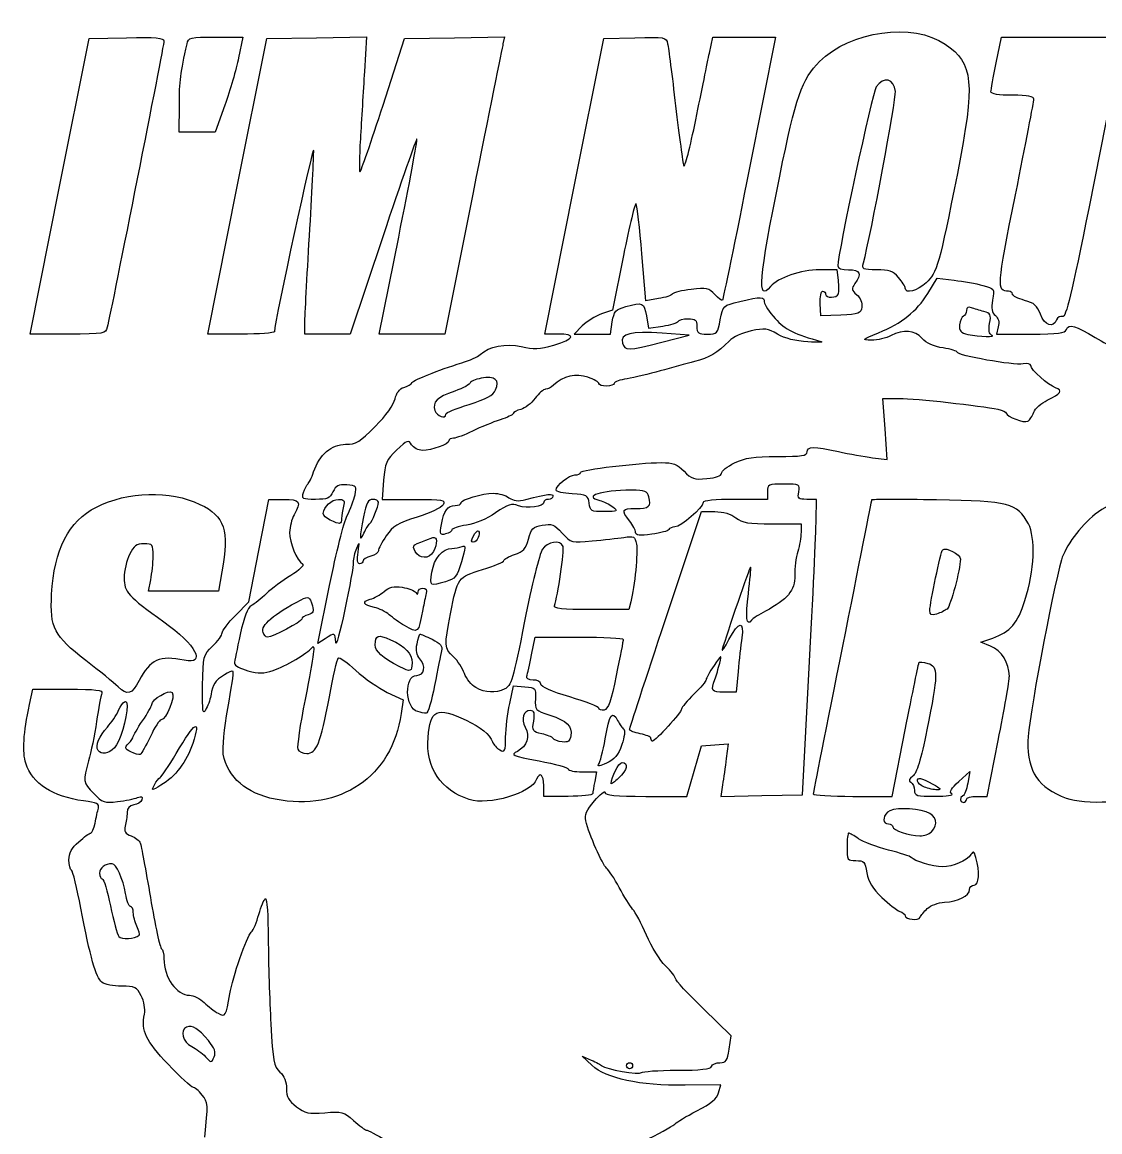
# Model space of a CAD drawing. Extents: x 32 to 761, y 0 to 780.
# Drawn here: x 45.7 to 397.5, y 417.4 to 779.9 of the extents above; entities that cross this region are included whole.
import ezdxf

# ---------------------------------------------------------------- set-up
doc = ezdxf.new("R2010")
doc.units = 0
doc.layers.add('Image', color=7, linetype='CONTINUOUS')

msp = doc.modelspace()

# ---------------------------------------------------------------- linework, layer by layer
at = {"layer": 'Image', "color": 7}
for points in [[(57.945906, 726.25), (67.593389, 774.5), (79.796695, 774.780779)], [(108.89694, 775), (117.75578, 775), (116.37424, 768.25)], [(115.94645, 726.25), (125.59448, 774.5), (141.85254, 774.775036), (158.11061, 775.050073), (157.43536, 763.775036)], [(163.53051, 752.761905), (170.56103, 774.5), (186.89528, 774.775321), (203.22953, 775.050643), (202.68723, 772.775321)], [(220.64921, 678), (216.29842, 678), (225.94545, 726.25), (235.59248, 774.5), (245.76849, 774.784677)], [(270.06515, 769.75), (271.1418, 775), (281.42168, 775), (291.70156, 775), (283.19211, 732.25)], [(363.72531, 766.61821), (365.45061, 775), (392.72531, 775)], [(418.16471, 765), (416.42089, 756.5), (408.84648, 756.210385), (401.27208, 755.920769), (394.00816, 719.540843)], [(111.87372, 752.75), (108.75475, 744), (102.87737, 744), (97, 744), (97.02445, 752.75), (97.024446, 752.75)], [(60.63016, 678), (48.298424, 678), (57.945906, 726.25)], [(117.14919, 678), (106.2984, 678), (115.94643, 726.25), (115.94645, 726.25)], [(192.92454, 724.25), (183.70415, 678), (172.99587, 678), (162.2876, 678), (168.63625, 709.674212)], [(163.52085, 710.062561), (152.83349, 678), (145.41675, 678), (138, 678), (138.016, 681.75)], [(242.02999, 703.650881), (238.48304, 685.80822), (234.85183, 684.55987)], [(253.43763, 689.56627), (249.37525, 688.8876), (248.06723, 704.193802)], [(312.177, 695.60931), (311.78119, 699), (306.01771, 699)], [(341.35777, 691.26862), (344.43812, 696.22387), (349.96906, 695.57836)], [(312.96412, 684.20919), (306.42824, 683.91838), (306.2671, 687.95919)], [(228.56485, 680.65576), (225.90909, 678), (231.82674, 678), (237.74438, 678), (238.37669, 681.95424)], [(249.50792, 683.9531), (250.19164, 679.90619), (254.84582, 680.59012)], [(254.5, 675.34842), (263.5, 677.64751), (254.69692, 678.27882)], [(364.38193, 680.38558), (363.78318, 678), (374.92298, 678)], [(323.32956, 637.61252), (328.15912, 637.01645), (327.45074, 647.00823), (326.74236, 657), (332.12118, 656.992)], [(163.69955, 630.25), (163.18966, 624), (173.63001, 624)], [(115.36493, 586.0988), (119.72986, 590.5), (123.00123, 607.25), (126.27259, 624), (131.1363, 624)], [(289, 626.5), (289, 624), (278.5, 624)], [(304.92295, 617.25), (305, 624), (301.88342, 624)], [(255.73944, 584.73459), (267.47889, 620), (271.83171, 620)], [(290.63486, 616), (300, 616), (300, 613.2434)], [(110.89735, 600.33191), (109.79469, 594), (98.352032, 594), (86.909374, 594), (87.681252, 597.75)], [(144.59928, 578.47309), (142.26892, 576.94619), (146.08554, 595.91703)], [(244.42739, 590.56672), (243.78318, 588), (231.42298, 588)], [(212.01184, 573.25), (213.1418, 579), (227.5709, 579)], [(361.89645, 576.04289), (358.69858, 577.36749), (362.55489, 578.70258)], [(274.38032, 530.72033), (273.81418, 526.94066), (287.15709, 527.22033), (300.5, 527.5), (302.67295, 569)], [(279.42515, 567.75), (278.76701, 561), (274.8835, 561)], [(48.089392, 556.98122), (49.165728, 562), (60.689853, 562)], [(204.8872, 557.30548), (206.16482, 563.11093), (209.83241, 562.80548)], [(164.91824, 560.96848), (170.04671, 558.50002), (169.43048, 554.03932)], [(316.86042, 527.00004), (329.72083, 527.00004), (334.0135, 548.75004)], [(249.33256, 527), (262.66512, 527), (265.09746, 535.25), (267.52979, 543.5), (271.88797, 543.81351), (276.24614, 544.12702), (275.5963, 539.31351)], [(357.35547, 527), (360.71094, 527), (364.35609, 545.25)], [(228.625, 535.00003), (233.25, 535.00003), (232.625, 531.87503)], [(351.54029, 531.90028), (355.12025, 535.15797), (354.41678, 531.32901)], [(224, 527.00003), (216, 527.00003), (216, 530.50003)], [(276.53535, 444.38717), (277.19325, 448.77434), (268.09662, 457.62521)], [(231.73286, 439.13762), (228.5, 442.1312), (231.5, 440.83595)], [(273.0665, 430.15626), (273.75407, 432.7272), (262.12704, 432.6136)]]:
    msp.add_lwpolyline(points, dxfattribs=at)
for points in [[(378.14462, 684.47661)], [(254.5, 675.34842)], [(362.22207, 677.67159)], [(184, 651.82394)], [(146.25, 617.22049)], [(159.15977, 616.02035)], [(182.60121, 615.83599)], [(193.0458, 612.08565)], [(173.99494, 607.00946)], [(179.48999, 600.25)], [(342.03942, 587.68261)], [(124.34014, 580.55598)], [(170.54248, 582.77661)], [(148.10072, 577.25)], [(169, 569.31817)], [(77, 562.79667)], [(193.85606, 562.5164)], [(174.89465, 554.66147)], [(234, 555.761)], [(251, 545.88871)], [(70.494469, 542.00895)], [(81.192373, 541.53209)], [(233.84959, 537.35651)], [(88.892847, 530.79978)], [(238, 531.17646)], [(340.25, 530.03116)], [(128.34375, 526.04144)], [(191.64846, 525.97092)], [(354, 526)], [(342.57143, 515.42857)], [(341.20056, 490.34809)], [(83.912441, 481.63645)], [(106.5065, 447.20033)], [(243, 439)]]:
    msp.add_lwpolyline(points, close=True, dxfattribs=at)
for points in [[(306.0349, 767.034897), (316.04548, 777.045477), (336.5515, 779.870576), (347.09637, 772.691907)], [(92, 773.749283), (92, 772.580057), (74.835961, 685.83113), (73.500342, 680.25)], [(79.796695, 774.780779), (89.344176, 775.000451), (92, 774.775965), (92, 773.749283)], [(97.024446, 752.75), (97.046066, 760.487485), (97.418756, 763.465815), (99.527142, 772.75)], [(99.527142, 772.75), (100.00984, 774.875559), (100.52806, 775), (108.89694, 775)], [(202.68723, 772.775321), (202.38897, 771.523895), (197.99576, 749.6875), (192.92454, 724.25)], [(245.76849, 774.784677), (255.66051, 775.061409), (255.9584, 775.005596), (256.44301, 772.784677)], [(256.44301, 772.784677), (256.7172, 771.528105), (257.88984, 762.4), (259.04889, 752.5)], [(347.09637, 772.691907), (356.30631, 766.42203), (356.8833, 760.215359), (351.01865, 730.5)], [(392.72531, 775), (407.72639, 775), (419.97942, 774.6625), (419.95426, 774.25)], [(265.6312, 748), (267.47772, 757.075), (269.473, 766.8625), (270.06515, 769.75)], [(116.37424, 768.25), (115.61439, 764.5375), (113.58916, 757.5625), (111.87372, 752.75)], [(293.03186, 729.558165), (298.32082, 755.607873), (300.29353, 761.293529), (306.0349, 767.034897)], [(362, 757.11821), (362, 757.733226), (362.77639, 762.008226), (363.72531, 766.61821)], [(157.43536, 763.775036), (157.06397, 757.573766), (156.4703, 747.6625), (156.11609, 741.75)], [(330.81131, 757.277529), (330.40715, 761.461135), (326.8832, 762.277568), (324.55654, 758.726641)], [(324.55654, 758.726641), (323.24855, 756.730395), (312, 704.391268), (312, 700.301481)], [(320.36656, 701.25), (322.7943, 710.356704), (331.06049, 754.698067), (330.81131, 757.277529)], [(369, 756), (364.50667, 756), (362, 756.400426), (362, 757.11821)], [(376, 754.702796), (376, 755.642192), (374.06919, 756), (369, 756)], [(370.00211, 723.51051), (373.30095, 739.952805), (376, 753.989333), (376, 754.702796)], [(155.98603, 731.011905), (156.26871, 731.018405), (159.66373, 740.805952), (163.53051, 752.761905)], [(259.04889, 752.5), (260.20793, 742.6), (261.40771, 733.825), (261.71507, 733)], [(261.71507, 733), (262.02242, 732.175), (263.78468, 738.925), (265.6312, 748)], [(140.8846, 738), (140.8225, 740.607696), (128.31424, 682.87156), (128.04836, 678.75)], [(156.11609, 741.75), (155.76187, 735.8375), (155.70335, 731.005357), (155.98603, 731.011905)], [(174.59656, 741.736773), (174.38297, 741.950364), (169.3989, 727.696969), (163.52085, 710.062561)], [(168.63625, 709.674212), (172.12801, 727.095029), (174.81015, 741.523181), (174.59656, 741.736773)], [(139.49998, 710), (140.30736, 723.475), (140.93044, 736.075), (140.8846, 738)], [(283.19211, 732.25), (278.5119, 708.7375), (274.5243, 689.30775), (274.33076, 689.07277)], [(290.00966, 693.51164), (285.55866, 688.14851), (286.21588, 695.98742), (293.03186, 729.558165)], [(351.01865, 730.5), (345.1405, 700.716224), (344.36281, 697.9795), (340.85962, 694.75)], [(367.75, 692.01531), (363.82938, 692.06331), (363.90501, 693.12095), (370.00211, 723.51051)], [(246.16807, 720.496769), (245.84295, 721.044991), (243.98082, 713.464342), (242.02999, 703.650881)], [(248.06723, 704.193802), (247.34781, 712.612211), (246.49319, 719.948546), (246.16807, 720.496769)], [(394.00816, 719.540843), (388.3561, 691.23364), (386.44163, 683.27704), (385.38055, 683.68421)], [(138.016, 681.75), (138.025, 683.8125), (138.6926, 696.525), (139.49998, 710)], [(312, 700.301481), (312, 699.48074), (313.29283, 699), (315.5, 699)], [(324.70303, 699), (320.07285, 699), (319.80393, 699.13953), (320.36656, 701.25)], [(306.01771, 699), (300.06031, 699), (292.37894, 696.36644), (290.00966, 693.51164)], [(315.5, 699), (319.31265, 699), (319.93436, 697.66007), (317.60181, 694.47012)], [(331.81966, 696.49239), (330.04271, 698.53608), (328.72608, 699), (324.70303, 699)], [(334, 692.99239), (334, 693.53821), (333.01885, 695.11321), (331.81966, 696.49239)], [(264.13751, 692.58634), (261.07894, 692.22687), (258.33427, 691.55299), (258.03824, 691.08884)], [(271.83872, 690.94274), (269.92586, 692.99595), (269.10793, 693.17052), (264.13751, 692.58634)], [(312.2031, 691.10931), (312.40648, 691.71943), (312.39475, 693.74443), (312.177, 695.60931)], [(317.60181, 694.47012), (316.37216, 692.78847), (316.44183, 692.35139), (318.17988, 690.84399)], [(340.85962, 694.75), (337.92883, 692.04819), (334, 691.04152), (334, 692.99239)], [(349.96906, 695.57836), (353.01108, 695.22333), (357.22253, 694.47118), (359.32784, 693.90692)], [(359.32784, 693.90692), (363.08028, 692.9012), (363.14314, 692.80674), (362.5189, 689.11186)], [(258.03824, 691.08884), (257.74221, 690.62469), (255.67193, 689.93953), (253.43763, 689.56627)], [(274.33076, 689.07277), (274.13723, 688.8378), (273.01581, 689.67928), (271.83872, 690.94274)], [(280, 688.63279), (287.16978, 690.30461), (288, 690.29113), (288, 688.50288)], [(306.2671, 687.95919), (306.17848, 690.18164), (306.53212, 692), (307.05298, 692)], [(307.05298, 692), (307.57384, 692), (308, 691.55), (308, 691)], [(308, 691), (308, 689.63138), (311.74291, 689.72872), (312.2031, 691.10931)], [(318.17988, 690.84399), (319.35894, 689.8214), (320.0238, 688.19615), (319.82807, 686.815)], [(325.2698, 678.42015), (333.01006, 681.60313), (337.65578, 685.31338), (341.35777, 691.26862)], [(362.5189, 689.11186), (362.05033, 686.3384), (362.29137, 685.00307), (363.43139, 684.05694)], [(369, 691.03854), (369, 691.56734), (368.4375, 692.00689), (367.75, 692.01531)], [(372.94373, 689.01515), (370.77468, 689.59922), (369, 690.50974), (369, 691.03854)], [(378.14462, 684.47661), (377.12798, 687.28808), (376.13296, 688.15638), (372.94373, 689.01515)], [(238.37669, 681.95424), (238.94062, 685.48086), (239.41405, 686.02097), (242.7545, 686.94866)], [(242.7545, 686.94866), (248.37547, 688.50969), (248.76747, 688.33582), (249.50792, 683.9531)], [(273.64182, 682.67516), (274.49978, 687.34912), (274.5014, 687.35064), (280, 688.63279)], [(288, 688.50288), (288, 687.67947), (289.60313, 685.23129), (291.56252, 683.06248)], [(319.82807, 686.815), (319.5284, 684.70039), (318.93425, 684.47483), (312.96412, 684.20919)], [(354, 685.69032), (354, 684.85231), (353.56326, 684.01667), (353.02947, 683.83333)], [(355.5929, 686.60272), (354.56521, 686.99708), (354, 686.67332), (354, 685.69032)], [(359.67976, 685.36553), (358.30808, 685.7098), (356.469, 686.26653), (355.5929, 686.60272)], [(361.55893, 681.46243), (362.10173, 684.3558), (361.88166, 684.81288), (359.67976, 685.36553)], [(234.85183, 684.55987), (232.85466, 683.87328), (230.02552, 682.11643), (228.56485, 680.65576)], [(254.84582, 680.59012), (257.40562, 680.96628), (259.65, 681.66239), (259.83333, 682.13702)], [(259.83333, 682.13702), (260.01667, 682.61166), (261.47917, 683), (263.08333, 683)], [(263.08333, 683), (265.52778, 683), (266, 682.59524), (266, 680.5)], [(269.39182, 678), (272.64154, 678), (272.81959, 678.19587), (273.64182, 682.67516)], [(291.56252, 683.06248), (294.80693, 679.47131), (298.1135, 677.81911), (306.5, 675.59866)], [(353.02947, 683.83333), (352.49567, 683.65), (351.93317, 682.39167), (351.77947, 681.03705)], [(362.22207, 677.67159), (361.36069, 678.01784), (361.14453, 679.25351), (361.55893, 681.46243)], [(363.43139, 684.05694), (364.42813, 683.22972), (364.76713, 681.92036), (364.38193, 680.38558)], [(383.40144, 682.60375), (382.31779, 679.77981), (379.47703, 680.79189), (378.14462, 684.47661)], [(385.38055, 683.68421), (384.63052, 683.97203), (383.73992, 683.48582), (383.40144, 682.60375)], [(386.64981, 679.5298), (387.37877, 681.42944), (389.72465, 680.76624), (396.05577, 676.87067)], [(73.500342, 680.25), (72.978029, 678.06741), (72.592421, 678), (60.63016, 678)], [(128.04836, 678.75), (128.02176, 678.3375), (123.11713, 678), (117.14919, 678)], [(219.30674, 674.4008), (226.08266, 676.37061), (226.69041, 678), (220.64921, 678)], [(254.69692, 678.27882), (244.47797, 679.01167), (240.89361, 678.12284), (241.6959, 675.05489)], [(266, 680.5), (266, 678.32471), (266.44055, 678), (269.39182, 678)], [(283.69838, 679.02874), (280.94191, 678.43758), (277.69558, 676.95178), (276.48431, 675.72695)], [(292.34717, 677.95767), (289.10499, 679.8706), (288.16606, 679.98688), (283.69838, 679.02874)], [(302.24209, 675.44046), (298.18547, 675.68116), (294.70483, 676.56662), (292.34717, 677.95767)], [(323, 676.0299), (319.6269, 676.0468), (319.7092, 676.1335), (325.2698, 678.42015)], [(339.51392, 676.57948), (336.94834, 679.34779), (333.49927, 679.66269), (329.36431, 677.50616)], [(351.77947, 681.03705), (351.55077, 679.02153), (352.04499, 678.45262), (354.5, 677.90537)], [(354.5, 677.90537), (358.05166, 677.11366), (364.06275, 676.93168), (362.22207, 677.67159)], [(374.92298, 678), (383.99897, 678), (386.17153, 678.28342), (386.64981, 679.5298)], [(195.2035, 671.27493), (198.11871, 674.02953), (203.51544, 675.07663), (208.66776, 673.88733)], [(208.66776, 673.88733), (212.75806, 672.94318), (214.59821, 673.03199), (219.30674, 674.4008)], [(241.6959, 675.05489), (242.36742, 672.487), (243.39052, 672.51045), (254.5, 675.34842)], [(276.48431, 675.72695), (272.61503, 671.81439), (269.98263, 670.25237), (265.18401, 669.02153)], [(306.5, 675.59866), (307.6, 675.30742), (305.68394, 675.23623), (302.24209, 675.44046)], [(329.36431, 677.50616), (327.78894, 676.68455), (324.925, 676.02023), (323, 676.0299)], [(346.37859, 673.46594), (343.40853, 673.91132), (340.95561, 675.02387), (339.51392, 676.57948)], [(396.05577, 676.87067), (398.62175, 675.2918), (401.24358, 674), (401.88204, 674)], [(189.2035, 668.59284), (191.79043, 669.3942), (194.49043, 670.60115), (195.2035, 671.27493)], [(351, 672.04348), (351, 672.44467), (348.92037, 673.08477), (346.37859, 673.46594)], [(372.46149, 668.23739), (369.51752, 667.67461), (351, 670.9586), (351, 672.04348)], [(173.07212, 662.15598), (173.67876, 663.09588), (181.38487, 666.17083), (189.2035, 668.59284)], [(265.18401, 669.02153), (262.6078, 668.36074), (257.575, 666.98287), (254, 665.95959)], [(375, 667.76254), (375, 668.2906), (373.85767, 668.50429), (372.46149, 668.23739)], [(383.06544, 660.47922), (380.72983, 661.22053), (375, 666.39471), (375, 667.76254)], [(195.5747, 663.57999), (193.60861, 663.21115), (192, 662.52496), (192, 662.05512)], [(200.29148, 659.74038), (201.78389, 663.01587), (200.05774, 664.42102), (195.5747, 663.57999)], [(230.42705, 663.89022), (226.65239, 665.25515), (222.17311, 664.22061), (219.17857, 661.29223)], [(234, 661.79911), (234, 662.23862), (232.39217, 663.17962), (230.42705, 663.89022)], [(243.25, 663.42174), (240.9125, 663.04919), (239, 662.3519), (239, 661.87219)], [(254, 665.95959), (250.425, 664.93632), (245.5875, 663.79428), (243.25, 663.42174)], [(167.46025, 656.81901), (167.88731, 658.76342), (168.94755, 660.16153), (170.3195, 660.58945)], [(170.3195, 660.58945), (171.51877, 660.96351), (172.75745, 661.66845), (173.07212, 662.15598)], [(192, 662.05512), (192, 661.58528), (189.72338, 660.3822), (186.94084, 659.38161)], [(191.6186, 655.0372), (197.28037, 656.81281), (199.508, 658.02083), (200.29148, 659.74038)], [(216.61663, 660), (215.93435, 660), (214.38273, 658.65638), (213.1686, 657.01417)], [(219.17857, 661.29223), (218.45179, 660.5815), (217.29891, 660), (216.61663, 660)], [(236.5, 661), (235.125, 661), (234, 661.3596), (234, 661.79911)], [(239, 661.87219), (239, 661.39249), (237.875, 661), (236.5, 661)], [(380.37447, 656.3734), (384.79862, 658.4728), (385.58875, 659.67835), (383.06544, 660.47922)], [(161.02536, 647.86434), (164.42324, 651.32608), (167.05958, 654.99477), (167.46025, 656.81901)], [(186.94084, 659.38161), (181.01787, 657.25174), (179.59392, 655.8548), (180.48477, 653.04799)], [(213.1686, 657.01417), (211.95446, 655.37196), (209.84483, 653.74818), (208.48054, 653.40576)], [(332.12118, 656.992), (337.35072, 656.984), (358.71684, 654.6156), (364.25, 653.43022)], [(375.97863, 652.44378), (376.44902, 653.681), (378.42715, 655.44933), (380.37447, 656.3734)], [(180.48477, 653.04799), (181.10344, 651.09871), (184, 650.0901), (184, 651.82394)], [(184, 651.82394), (184, 652.27711), (187.42837, 653.72307), (191.6186, 655.0372)], [(208.48054, 653.40576), (207.11624, 653.06334), (206, 652.45399), (206, 652.05165)], [(364.25, 653.43022), (365.7625, 653.10619), (367, 652.53668), (367, 652.16465)], [(374.0383, 649.52366), (374.63509, 649.8925), (375.50823, 651.20655), (375.97863, 652.44378)], [(201.75, 649.97971), (199.4125, 649.24248), (195.37746, 647.59546), (192.78324, 646.31965)], [(206, 652.05165), (206, 651.64931), (204.0875, 650.71693), (201.75, 649.97971)], [(367, 652.16465), (367, 651.0203), (372.8862, 648.81162), (374.0383, 649.52366)], [(151.32171, 642), (154.81528, 642), (155.93117, 642.67438), (161.02536, 647.86434)], [(192.78324, 646.31965), (190.18903, 645.04384), (187.37653, 644), (186.53324, 644)], [(140.86144, 632.97163), (142.79509, 638.61729), (146.7143, 642), (151.32171, 642)], [(172.8718, 641.83367), (171.8069, 643.53885), (171.46327, 643.41622), (167.96805, 640.08367)], [(176.35925, 640), (175.07098, 640), (173.50163, 640.82515), (172.8718, 641.83367)], [(185, 643.09783), (185, 641.97272), (179.49751, 640), (176.35925, 640)], [(186.53324, 644), (185.68996, 644), (185, 643.59402), (185, 643.09783)], [(167.96805, 640.08367), (164.58769, 636.86064), (164.15813, 635.87104), (163.69955, 630.25)], [(278.31572, 635.91079), (281.78206, 637.58882), (284.53743, 638), (292.31572, 638)], [(292.31572, 638), (300.2573, 638), (302, 638.26993), (302, 639.5)], [(302, 639.5), (302, 641.36282), (304.13614, 641.38469), (312.18795, 639.6043)], [(312.18795, 639.6043), (315.65958, 638.83666), (320.6733, 637.94036), (323.32956, 637.61252)], [(228, 632.79953), (228, 633.69436), (246.9845, 636), (254.35244, 636)], [(254.35244, 636), (258.2776, 636), (259.58531, 635.50331), (261.80637, 633.16889)], [(274, 632.51149), (274, 633.23204), (275.94208, 634.76173), (278.31572, 635.91079)], [(138.97098, 629), (139.35676, 629.275), (140.20747, 631.06223), (140.86144, 632.97163)], [(220, 627.0133), (220, 628.55486), (224.27547, 632), (226.18856, 632)], [(226.18856, 632), (227.18485, 632), (228, 632.35979), (228, 632.79953)], [(261.80637, 633.16889), (264.18813, 630.66556), (265.04996, 630.38777), (269.25, 630.76958)], [(269.25, 630.76958), (272.27982, 631.04501), (274, 631.67583), (274, 632.51149)], [(69.943264, 621.47125), (80.22297, 626.68037), (93.99104, 627.0419), (103.76654, 622.35941)], [(137.56739, 626.25), (137.95359, 627.4875), (138.5852, 628.725), (138.97098, 629)], [(151.67699, 628.73724), (148.94006, 628.93004), (148.09717, 628.50868), (147.17614, 626.48724)], [(154.40025, 625.5), (155.0097, 628.33761), (154.86229, 628.51284), (151.67699, 628.73724)], [(294.36133, 629), (289.30924, 629), (289, 628.8558), (289, 626.5)], [(299.24475, 626.5), (299.70645, 628.91522), (299.54085, 629), (294.36133, 629)], [(438.89545, 619.79795), (430.09725, 628.39982), (407.09259, 628.05516), (396.03338, 619.15578)], [(131.1363, 624), (136.41571, 624), (136.92527, 623.24256), (134.5, 619)], [(141.45405, 624), (137.15388, 624), (136.90939, 624.14154), (137.56739, 626.25)], [(147.17614, 626.48724), (146.20853, 624.36358), (145.3721, 624), (141.45405, 624)], [(144.0318, 619.40281), (144.0935, 621.53229), (146.74798, 624), (148.97687, 624)], [(148.97687, 624), (150.82883, 624), (151.12518, 623.59671), (150.63029, 621.75)], [(151.82904, 618.69393), (152.88883, 620.78727), (154.04587, 623.85), (154.40025, 625.5)], [(160.13805, 624), (158.67506, 624), (158.03226, 622.7858), (157.13805, 618.33322)], [(162, 623.0651), (162, 623.57929), (161.16212, 624), (160.13805, 624)], [(173.63001, 624), (183.2646, 624), (183.99783, 623.86494), (183.13046, 622.25)], [(189, 622.84171), (189, 623.94389), (195.92914, 626), (199.64351, 626)], [(199.64351, 626), (201.24482, 626), (203.49184, 625.3438), (204.63688, 624.54178)], [(204.63688, 624.54178), (206.16234, 623.47331), (207.62501, 623.31374), (210.10939, 623.94473)], [(210.10939, 623.94473), (217.56592, 625.83858), (219, 626.01187), (219, 625.01905)], [(217.5, 624), (216.675, 624), (216, 623.58575), (216, 623.07946)], [(219, 625.01905), (219, 624.45857), (218.325, 624), (217.5, 624)], [(225.25, 625.80226), (222.3625, 625.9685), (220, 626.51347), (220, 627.0133)], [(230.81642, 622.75), (230.52129, 625.31493), (230.14669, 625.52034), (225.25, 625.80226)], [(244.63337, 626.98899), (234.62802, 626.96759), (228.67055, 625.05285), (234.25, 623.65184)], [(234.25, 623.65184), (235.4875, 623.3411), (237.4, 622.40663), (238.5, 621.57523)], [(250.33513, 624.82646), (249.84421, 626.70376), (249.06708, 626.9985), (244.63337, 626.98899)], [(245.94098, 621), (250.3676, 621), (251.15619, 621.68672), (250.33513, 624.82646)], [(278.5, 624), (271.8271, 624), (268, 623.61693), (268, 622.94902)], [(301.88342, 624), (299.0983, 624), (298.81767, 624.26588), (299.24475, 626.5)], [(323, 623.80614), (323, 623.60496), (318.725, 602.09222), (313.5, 576.00004)], [(344.25, 623.83594), (332.5625, 624.0207), (323, 624.00727), (323, 623.80614)], [(374.21121, 616), (370.41519, 622.85767), (368.11741, 623.45862), (344.25, 623.83594)], [(55.321138, 593), (56.103616, 607.59495), (60.868427, 616.87268), (69.943264, 621.47125)], [(103.76654, 622.35941), (111.89082, 618.46785), (113.2984, 614.11976), (110.89735, 600.33191)], [(150.63029, 621.75), (150.29865, 620.5125), (150.02116, 618.7125), (150.01365, 617.75)], [(159.15977, 616.02035), (159.97022, 616.61008), (162, 621.64462), (162, 623.0651)], [(183.13046, 622.25), (182.59318, 621.24964), (178.97395, 619.50544), (174.68155, 618.17824)], [(182.60121, 615.83599), (183.4052, 620.30227), (184.65047, 622), (187.12244, 622)], [(187.12244, 622), (188.1551, 622), (189, 622.37877), (189, 622.84171)], [(207.72282, 621.91528), (205.48806, 622.76494), (204.38411, 622.42197), (200.291, 619.6064)], [(216, 623.07946), (216, 621.59427), (210.57429, 620.83116), (207.72282, 621.91528)], [(235.81642, 620.0318), (231.44127, 620.0021), (231.11201, 620.18109), (230.81642, 622.75)], [(238.5, 621.57523), (240.37769, 620.15605), (240.21357, 620.06166), (235.81642, 620.0318)], [(244, 617), (241.2463, 620.52041), (241.47902, 621), (245.94098, 621)], [(268, 622.94902), (268, 621.32822), (260.70973, 615.01016), (258.83333, 615.00478)], [(271.83171, 620), (274.67035, 620), (277.06902, 619.30427), (278.72713, 618)], [(134.5, 619), (133.71398, 617.625), (133.05492, 615.01515), (133.03544, 613.20034)], [(146.25, 617.22049), (145.0125, 617.81732), (144.01431, 618.79936), (144.0318, 619.40281)], [(146.08554, 595.91703), (148.18467, 606.35099), (150.76925, 616.6006), (151.82904, 618.69393)], [(150.01365, 617.75), (149.99815, 615.76542), (149.43217, 615.68579), (146.25, 617.22049)], [(157.13805, 618.33322), (155.73567, 611.35023), (155.78171, 609.73429), (157.29001, 613)], [(174.68155, 618.17824), (168.34104, 616.21778), (166.77009, 615.27574), (164.58627, 612.12449)], [(200.291, 619.6064), (197.42727, 617.6365), (193.56675, 616.01216), (190.74191, 615.58855)], [(245.97776, 613.21556), (245.96553, 613.922), (245.07554, 615.625), (244, 617)], [(278.72713, 618), (280.85862, 616.32337), (282.78391, 616), (290.63486, 616)], [(302.67295, 569), (303.86808, 591.825), (304.88058, 613.5375), (304.92295, 617.25)], [(396.03338, 619.15578), (391.11992, 615.2019), (386.2804, 608.64683), (385.00999, 604.22474)], [(133.03544, 613.20034), (132.99974, 609.87903), (135.39562, 604.06933), (137.30964, 602.83585)], [(157.29001, 613), (157.92507, 614.375), (158.76646, 615.73416), (159.15977, 616.02035)], [(183.97082, 612.70262), (182.12503, 612.21994), (182.00125, 612.50313), (182.60121, 615.83599)], [(186, 614.05536), (186, 613.60321), (185.08687, 612.99447), (183.97082, 612.70262)], [(190.74191, 615.58855), (188.13386, 615.19745), (186, 614.50751), (186, 614.05536)], [(194.70456, 613.62877), (195.52882, 612.80451), (194.20851, 610), (192.9962, 610)], [(193.04584, 612.08565), (193.65975, 613.23275), (194.40617, 613.92716), (194.70456, 613.62877)], [(211.00836, 611.03105), (211.9109, 614.38281), (212.53435, 615.00962), (215.52334, 615.57036)], [(215.52334, 615.57036), (218.55461, 616.13903), (219.37059, 615.81479), (222.00472, 612.99495)], [(222.00472, 612.99495), (224.97697, 609.81314), (225.11056, 609.77781), (231.75912, 610.41547)], [(251.25, 612.61259), (247.29258, 612.0989), (245.99453, 612.24735), (245.97776, 613.21556)], [(256.83333, 614.14703), (256.65, 613.6779), (254.1375, 612.9874), (251.25, 612.61259)], [(258.83333, 615.00478), (257.91667, 615.00178), (257.01667, 614.61616), (256.83333, 614.14703)], [(300, 613.2434), (300, 611.72727), (299.51391, 608.91477), (298.91979, 606.9934)], [(373.09888, 590.94239), (376.17104, 600.72016), (376.65347, 611.58795), (374.21121, 616)], [(85.5, 609.5), (83.071133, 609.5), (82.167135, 608.83368), (80.751554, 606)], [(88.476565, 605.5), (88.498725, 609.28299), (88.337239, 609.5), (85.5, 609.5)], [(155.37242, 606.75), (155.90828, 610.12728), (155.85511, 610.25152), (154.83741, 608)], [(164.58627, 612.12449), (163.16382, 610.0719), (162, 607.86276), (162, 607.2153)], [(173.99494, 607.00945), (172.88823, 609.07736), (172.91475, 609.09805), (179.75, 611.49829)], [(179.75, 611.49829), (181.26672, 612.03089), (181.38197, 609.58224), (179.96482, 606.93426)], [(189.30585, 608.56387), (190.57004, 609.04899), (190.54918, 608.36305), (189.15651, 603.65291)], [(192.9962, 610), (192.25664, 610), (192.27186, 610.63946), (193.0458, 612.08565)], [(206.48062, 605.9936), (209.32169, 606.93124), (210.15364, 607.85684), (211.00836, 611.03105)], [(222.30437, 608.6492), (221.45566, 610.86091), (217.1937, 610.22525), (215.49565, 607.6337)], [(231.75912, 610.41547), (235.4666, 610.77105), (240.12936, 611.30276), (242.12079, 611.59706)], [(242.12079, 611.59706), (245.43752, 612.0872), (245.78506, 611.9047), (246.25931, 609.42386)], [(246.25931, 609.42386), (246.76965, 606.75414), (245.68316, 595.57009), (244.42739, 590.56672)], [(80.751554, 606), (79.789909, 604.075), (79.002409, 600.63412), (79.001554, 598.35359)], [(87.681252, 597.75), (88.105786, 599.8125), (88.463676, 603.3), (88.476565, 605.5)], [(154.83741, 608), (154.21591, 606.625), (153.76062, 604.6), (153.82565, 603.5)], [(155.88871, 603), (155.16544, 603), (154.98517, 604.30936), (155.37242, 606.75)], [(159.5, 605.41064), (158.125, 605.06554), (157, 604.38197), (157, 603.89159)], [(162, 607.2153), (162, 606.56784), (160.875, 605.75575), (159.5, 605.41064)], [(179.96482, 606.93426), (178.61669, 604.41526), (175.36137, 604.45626), (173.99494, 607.00946)], [(179.48999, 600.25), (180.18952, 604.7154), (182.96088, 608), (186.029, 608)], [(186.029, 608), (187.02308, 608), (188.49767, 608.25374), (189.30585, 608.56387)], [(203, 604.01985), (203, 604.47362), (204.56628, 605.36181), (206.48062, 605.9936)], [(215.49565, 607.6337), (214.6429, 606.33224), (212.06045, 595.78524), (209.75688, 584.19593)], [(219.51227, 589.25), (220.59079, 592.24924), (222.77478, 607.42334), (222.30437, 608.6492)], [(298.91979, 606.9934), (298.32567, 605.07203), (297.88081, 601.54784), (297.9312, 599.16187)], [(342.03942, 587.68261), (342.09352, 590.17701), (345.63974, 606.97307), (346.23876, 607.5721)], [(346.23876, 607.5721), (347.22723, 608.56056), (352, 605.99248), (352, 604.47216)], [(137.30964, 602.83585), (137.87645, 602.47057), (136.12616, 600.81249), (133.4201, 599.15122)], [(153.82565, 603.5), (153.89065, 602.4), (152.65185, 595.425), (151.07268, 588)], [(157, 603.89159), (157, 603.40122), (156.49992, 603), (155.88871, 603)], [(189.15651, 603.65291), (187.70129, 598.73123), (187.17049, 598.06805), (183.90285, 597.08904)], [(195.9599, 601.05644), (199.83195, 602.23254), (203, 603.56607), (203, 604.01985)], [(283.52683, 601.80651), (283.26221, 602.07113), (275.65009, 579.96307), (274.29697, 575)], [(282.78947, 593.21053), (283.37061, 597.76272), (283.70242, 601.63091), (283.52683, 601.80651)], [(352, 604.47216), (352, 601.12156), (348.81173, 589.09051), (347.68553, 588.19132)], [(385.00999, 604.22474), (381.98876, 593.70833), (374.00932, 550.76048), (374.0064, 545)], [(79.001554, 598.35359), (78.999854, 593.73908), (80.17375, 592.44151), (91.977854, 584.01056)], [(133.4201, 599.15122), (130.71405, 597.48996), (127.118, 594.81874), (125.4289, 593.21518)], [(183.90285, 597.08904), (178.75562, 595.54689), (178.75346, 595.54843), (179.48999, 600.25)], [(185.5454, 586.64304), (187.8834, 598.5296), (187.9516, 598.62399), (195.9599, 601.05644)], [(297.9312, 599.16187), (298.03431, 594.27969), (295.47495, 591.15966), (288.37285, 587.50957)], [(163.88342, 593.89889), (165.59574, 595.38398), (167.01837, 595.71302), (169.81783, 595.27149)], [(169.81783, 595.27149), (171.84302, 594.95207), (173.83061, 594.19782), (174.23469, 593.59537)], [(174.98469, 593.75), (174.99269, 594.4375), (175.70532, 595), (176.56739, 595)], [(176.56739, 595), (177.58118, 595), (177.96074, 594.3819), (177.64204, 593.25)], [(66.5, 571.37421), (56.045386, 579.43426), (54.730241, 581.97844), (55.321138, 593)], [(125.4289, 593.21518), (123.73979, 591.61162), (121.54324, 589.84376), (120.54767, 589.28661)], [(124.34014, 580.55598), (123.46794, 582.8289), (127.92856, 586.64226), (136.75423, 591.16874)], [(136.75423, 591.16874), (139.30645, 592.47772), (139.4792, 592.38514), (140.46543, 589.17983)], [(160.72919, 588.69781), (157.08239, 589.43553), (156.44532, 590.64397), (159.3225, 591.3661)], [(159.3225, 591.3661), (160.59228, 591.68479), (162.64469, 592.82455), (163.88342, 593.89889)], [(174.23469, 593.59537), (174.74045, 592.84131), (174.97415, 592.88949), (174.98469, 593.75)], [(177.64204, 593.25), (177.37104, 592.2875), (176.85712, 589.925), (176.5, 588)], [(283.80437, 584.53853), (282.17944, 582.24789), (281.80185, 585.47426), (282.78947, 593.21053)], [(362.55489, 578.70258), (368.25678, 580.67662), (370.80154, 583.63067), (373.09888, 590.94239)], [(120.54767, 589.28661), (119.31758, 588.59822), (118.14632, 585.5861), (116.89256, 579.88681)], [(140.46543, 589.17983), (141.03185, 587.33893), (140.74766, 586.74677), (139.08966, 586.3132)], [(151.07268, 588), (149.4935, 580.575), (148.15612, 575.7375), (148.10072, 577.25)], [(165.54248, 586.31865), (164.41912, 587.3189), (162.25314, 588.38953), (160.72919, 588.69781)], [(176.5, 588), (175.04055, 580.13313), (175.05589, 580.14658), (170.54248, 582.77661)], [(231.42298, 588), (221.96174, 588), (219.1682, 588.29318), (219.51227, 589.25)], [(288.37285, 587.50957), (286.24278, 586.41484), (284.18697, 585.07787), (283.80437, 584.53853)], [(344.25, 586.555), (342.48274, 586.01322), (342.00846, 586.25514), (342.03942, 587.68261)], [(347.68553, 588.19132), (347.03349, 587.67072), (345.4875, 586.93438), (344.25, 586.555)], [(91.977854, 584.01056), (102.48319, 576.50723), (105.97493, 569.92364), (98.631578, 571.46513)], [(111, 580.3575), (111, 581.09455), (112.96422, 583.67814), (115.36493, 586.0988)], [(137, 584.88573), (137, 584.01967), (127.43223, 579), (125.78146, 579)], [(139.08966, 586.3132), (137.94035, 586.01264), (137, 585.37029), (137, 584.88573)], [(170.54248, 582.77661), (168.91584, 583.72447), (166.66584, 585.31839), (165.54248, 586.31865)], [(186.50716, 572.58095), (183.56745, 575.30538), (183.50241, 576.25629), (185.5454, 586.64304)], [(209.75688, 584.19593), (205.96328, 565.11026), (205.34886, 563.02435), (203.23723, 562.06223)], [(244, 548.77991), (244, 549.15901), (249.28275, 565.33862), (255.73944, 584.73459)], [(276.46317, 578.25), (279.72019, 584.25771), (281.42367, 584.4609), (280.65519, 578.75)], [(107.88719, 576.04263), (109.59924, 577.67875), (111, 579.62044), (111, 580.3575)], [(125.78146, 579), (125.31713, 579), (124.66854, 579.70019), (124.34014, 580.55598)], [(148.10072, 577.25), (147.98398, 580.43743), (147.73172, 580.52555), (144.59928, 578.47309)], [(161, 576.44834), (161, 579.73598), (161.77429, 580.00327), (165.92052, 578.14695)], [(174.61742, 576.83711), (174.96534, 578.5767), (175.40348, 580), (175.59107, 580)], [(175.59107, 580), (175.77866, 580), (177.5473, 579.22979), (179.52138, 578.28842)], [(116.89256, 579.88681), (115.87783, 575.27406), (115.03689, 570.99598), (115.0238, 570.37996)], [(140.23469, 575.49066), (141.50753, 577.23938), (141.08991, 573.99541), (138.06646, 558.64859)], [(169, 569.31817), (163.21568, 572.33953), (161, 574.3143), (161, 576.44834)], [(165.92052, 578.14695), (170.92221, 575.90762), (173, 573.68425), (173, 570.57143)], [(175.58008, 571.91152), (174.46958, 573.13861), (174.17706, 574.63531), (174.61742, 576.83711)], [(179.52138, 578.28842), (182.29989, 576.96343), (182.99912, 576.11641), (182.61703, 574.53842)], [(227.5709, 579), (235.5069, 579), (241.97898, 578.6625), (241.95329, 578.25)], [(241.95329, 578.25), (241.92759, 577.8375), (240.89597, 572.55248), (239.66077, 566.50551)], [(274.29697, 575), (274.07204, 574.175), (275.04683, 575.6375), (276.46317, 578.25)], [(280.65519, 578.75), (280.34064, 576.4125), (279.78713, 571.4625), (279.42515, 567.75)], [(98.631578, 571.46513), (90.675645, 573.13522), (87.403889, 571.66763), (83.936187, 564.87333)], [(104.63719, 563.08595), (104.77178, 572.87801), (104.8336, 573.12445), (107.88719, 576.04263)], [(127.64833, 568.12817), (131.72137, 569.53581), (138.9989, 573.79287), (140.23469, 575.49066)], [(182.61703, 574.53842), (182.34556, 573.41729), (181.33342, 568.3375), (180.36783, 563.25)], [(210.47233, 566.25), (210.69759, 566.9375), (211.39037, 570.0875), (212.01184, 573.25)], [(273.43249, 570.5), (274.14272, 573.43751), (274.10412, 573.42097), (271.57892, 569.70559)], [(313.5, 576.00004), (308.275, 549.90786), (304, 528.20879), (304, 527.77988)], [(368.00062, 566.29966), (367.99968, 570.52517), (365.47023, 574.56258), (361.89645, 576.04289)], [(77, 562.79667), (75.625, 564.12211), (70.9, 567.982), (66.5, 571.37421)], [(115.0238, 570.37996), (115.0107, 569.76394), (116.97925, 568.70577), (119.39833, 568.02847)], [(145.9972, 559.50002), (147.24723, 566.10002), (148.54673, 571.80892), (148.88499, 572.18646)], [(148.88499, 572.18646), (149.22325, 572.564), (151.8152, 570.74981), (154.64489, 568.15492)], [(173, 570.57143), (173, 567.64673), (172.49989, 567.49004), (169, 569.31817)], [(174.52407, 566.49724), (177.0297, 566.50124), (177.64087, 569.63436), (175.58008, 571.91152)], [(190.11322, 567.10506), (189.50882, 568.83885), (187.88609, 571.303), (186.50716, 572.58095)], [(271.57892, 569.70559), (270.16051, 567.61867), (269, 565.53943), (269, 565.08507)], [(271.85357, 565.1849), (272.32304, 566.45821), (273.03355, 568.85), (273.43249, 570.5)], [(334.0135, 548.75004), (336.37447, 560.71254), (338.40918, 570.63444), (338.53509, 570.79871)], [(338.53509, 570.79871), (338.66099, 570.96298), (339.9421, 570.80171), (341.382, 570.4403)], [(341.382, 570.4403), (344.8228, 569.57671), (344.78428, 566.74658), (341.08613, 548.70477)], [(114.58191, 567.75142), (113.96409, 568.36924), (109.59132, 565.64558), (108.55911, 564)], [(112.86864, 555.70667), (114.02388, 562.11835), (114.79485, 567.53848), (114.58191, 567.75142)], [(119.39833, 568.02847), (122.95259, 567.03334), (124.53581, 567.05247), (127.64833, 568.12817)], [(154.64489, 568.15492), (157.47457, 565.56003), (162.09758, 562.32613), (164.91824, 560.96848)], [(174.89465, 554.66147), (170.67493, 555.79033), (170.33988, 566.49129), (174.52407, 566.49724)], [(193.85606, 562.5164), (192.4019, 563.30638), (190.71762, 565.37128), (190.11322, 567.10506)], [(212.53138, 565), (211.00473, 565), (210.21905, 565.47697), (210.47233, 566.25)], [(239.66077, 566.50551), (237.93461, 558.05502), (237.01987, 555.43492), (235.70748, 555.18218)], [(364.35609, 545.25), (366.36093, 555.2875), (368.00097, 564.75985), (368.00062, 566.29966)], [(60.689853, 562), (69.924517, 562), (72.111583, 561.73316), (71.698567, 560.65686)], [(83.936187, 564.87333), (81.573638, 560.24437), (80.104137, 559.80441), (77, 562.79667)], [(88, 556.98204), (88, 558.69897), (93.630914, 561.96909), (94.71707, 560.88293)], [(105.82749, 555.63896), (104.64991, 553.39031), (104.51549, 554.23131), (104.63719, 563.08595)], [(108.55911, 564), (108.04162, 563.175), (107.51399, 561.52662), (107.3866, 560.33694)], [(180.36783, 563.25), (179.40224, 558.1625), (178.13697, 554.0522), (177.55611, 554.116)], [(203.23723, 562.06223), (200.10593, 560.63551), (197.04561, 560.78367), (193.85606, 562.5164)], [(209.83241, 562.80548), (213.3814, 562.50991), (213.49314, 562.38096), (213.28776, 558.81786)], [(215, 563.63977), (215, 564.4194), (213.94631, 565), (212.53138, 565)], [(224.5, 559.47409), (218.53104, 561.23678), (215, 562.78511), (215, 563.63977)], [(269, 565.08507), (269, 564.63071), (267.2004, 562.51319), (265.00089, 560.37948)], [(274.8835, 561), (270.79582, 561), (270.47433, 561.44404), (271.85357, 565.1849)], [(71.698567, 560.65686), (71.41509, 559.91813), (70.652157, 555.75563), (70.00316, 551.40686)], [(77.207391, 555.1064), (78.575725, 558.19768), (80, 558.93354), (80, 556.54922)], [(94.71707, 560.88293), (95.855331, 559.74467), (92.657534, 552), (91.049282, 552)], [(107.3866, 560.33694), (107.25921, 559.14725), (106.55761, 557.03316), (105.82749, 555.63896)], [(138.06646, 558.64859), (136.45725, 550.48031), (135.38212, 543.16781), (135.6773, 542.39859)], [(138.65802, 541.00002), (141.85262, 541.00002), (143.07869, 544.09059), (145.9972, 559.50002)], [(213.28776, 558.81786), (213.08178, 555.24433), (213.21966, 555.0878), (217.9608, 553.51305)], [(234, 555.761), (234, 556.26021), (229.725, 557.9311), (224.5, 559.47409)], [(265.00089, 560.37948), (262.80138, 558.24577), (260.99886, 556.05), (260.9953, 555.5)], [(46.901224, 537.79929), (45.724482, 541.36486), (46.12419, 547.8178), (48.089392, 556.98122)], [(73.540896, 549.63863), (74.853011, 551.05442), (76.502934, 553.51492), (77.207391, 555.1064)], [(80, 556.54922), (80, 552.63606), (77.576896, 544.5769), (75.894513, 542.89451)], [(85, 551.65511), (86.65, 554.09994), (88, 556.49706), (88, 556.98204)], [(111.38701, 540.77454), (111.04246, 542.59784), (111.6991, 549.21558), (112.86864, 555.70667)], [(177.55611, 554.116), (176.97525, 554.1798), (175.77759, 554.42526), (174.89465, 554.66147)], [(178.20737, 546.19009), (178.87055, 555.35855), (181.06951, 556.36401), (190.63649, 551.87321)], [(203.55479, 546.35238), (203.58489, 549.18359), (204.18451, 554.11248), (204.8872, 557.30548)], [(211.59946, 555.00003), (209.29354, 555.00003), (208.49231, 552.31718), (209.97233, 549.55173)], [(212.704, 551.56342), (213.15202, 554.32425), (212.93482, 555.00003), (211.59946, 555.00003)], [(235.70748, 555.18218), (234.76837, 555.00133), (234, 555.2618), (234, 555.761)], [(236.05182, 545.79492), (237.47871, 553.89827), (238.32435, 555.14824), (240.09953, 551.77801)], [(260.9953, 555.5), (260.9883, 554.48518), (252.40794, 545), (251.49646, 545)], [(70.00316, 551.40686), (69.354162, 547.05809), (68.187952, 541.31082), (67.411582, 538.63517)], [(82, 546.53355), (82, 546.90557), (83.35, 549.21027), (85, 551.65511)], [(91.049282, 552), (90.55206, 552), (88.986688, 549.55102), (87.570677, 546.55782)], [(95.985274, 541), (102.26945, 551.58419), (104.11693, 552.68805), (101.38387, 544.22563)], [(169.43048, 554.03932), (166.59336, 533.502), (149.50206, 521.85542), (128.34375, 526.04144)], [(190.63649, 551.87321), (195.42086, 549.6274), (198.3759, 547.20972), (199.26292, 544.81544)], [(215.32316, 547.43779), (212.3513, 548.08235), (212.1823, 548.34855), (212.704, 551.56342)], [(217.9608, 553.51305), (223.6297, 551.63014), (225.28296, 550.01417), (224.82353, 546.80507)], [(240.09953, 551.77801), (240.75946, 550.5251), (241.68367, 549.24744), (242.15332, 548.93875)], [(70.494469, 542.00895), (69.564711, 543.51333), (70.85197, 546.73723), (73.540896, 549.63863)], [(209.97233, 549.55173), (211.5746, 546.55786), (210.50935, 543.33078), (207.37705, 541.6896)], [(219.04371, 545.89916), (218.74467, 546.36644), (217.07042, 547.05882), (215.32316, 547.43779)], [(242.15332, 548.93875), (242.62297, 548.63006), (242.31836, 546.35577), (241.4764, 543.88476)], [(247.5, 547.43402), (245.575, 547.79515), (244, 548.4008), (244, 548.77991)], [(251, 545.88871), (251, 546.3775), (249.425, 547.07289), (247.5, 547.43402)], [(341.08613, 548.70477), (339.09469, 538.9893), (337.7318, 534.52441), (336.47772, 533.60741)], [(81.192373, 541.53209), (79.103204, 542.62736), (79.032203, 542.88935), (80.442373, 544.29952)], [(80.442373, 544.29952), (81.299068, 545.15621), (82, 546.16152), (82, 546.53355)], [(87.570677, 546.55782), (86.154666, 543.56461), (84.659486, 540.93713), (84.248056, 540.71896)], [(101.38387, 544.22563), (99.49764, 538.38524), (95.632771, 533.3203), (91.014845, 530.63694)], [(191.64846, 525.97092), (182.42666, 528.9153), (177.49449, 536.33466), (178.20737, 546.19009)], [(199.26292, 544.81544), (199.60618, 543.88892), (200.69995, 542.69748), (201.69351, 542.1678)], [(201.69351, 542.1678), (203.32359, 541.29878), (203.50535, 541.70743), (203.55479, 546.35238)], [(222.04048, 544.77479), (220.6913, 544.92591), (219.34276, 545.43187), (219.04371, 545.89916)], [(224.82353, 546.80507), (224.56785, 545.01916), (223.94107, 544.56191), (222.04048, 544.77479)], [(233.84959, 537.35651), (234.35432, 537.98543), (235.34533, 541.78272), (236.05182, 545.79492)], [(241.4764, 543.88476), (240.28715, 540.3945), (239.16308, 539.03735), (236.43873, 537.80252)], [(251.49646, 545), (251.22341, 545), (251, 545.39992), (251, 545.88871)], [(374.0064, 545), (374.0014, 534.86284), (377.40673, 529.82607), (386.55782, 526.4361)], [(75.894513, 542.89451), (73.818558, 540.81856), (71.468369, 540.43315), (70.494469, 542.00895)], [(84.248056, 540.71896), (83.836625, 540.5008), (82.461568, 540.8667), (81.192373, 541.53209)], [(90.754681, 533.16285), (91.18236, 533.34828), (93.536127, 536.875), (95.985274, 541)], [(128.34375, 526.04142), (118.82141, 527.92534), (112.83171, 533.12959), (111.38701, 540.77454)], [(135.6773, 542.39859), (135.97247, 541.62938), (137.31379, 541.00002), (138.65802, 541.00002)], [(207.37705, 541.6896), (205.05921, 540.47517), (205.53632, 540.2658), (214.44572, 538.58775)], [(65.786032, 525.51216), (55.672589, 526.87006), (49.096012, 531.14902), (46.901224, 537.79929)], [(67.411582, 538.63517), (65.486592, 532.00094), (65.562448, 531.51657), (69.091827, 527.90606)], [(214.44572, 538.58775), (219.70058, 537.59802), (224, 536.3859), (224, 535.89414)], [(236.43873, 537.80252), (234.50997, 536.92829), (233.34486, 536.72758), (233.84959, 537.35651)], [(238, 531.17646), (238, 533.33172), (240.46143, 538), (241.59783, 538)], [(241.59783, 538), (243.78198, 538), (243.25176, 535.58514), (240.5, 533)], [(275.5963, 539.31351), (275.2389, 536.66608), (274.69171, 532.79915), (274.38032, 530.72033)], [(88.892847, 530.79978), (89.489176, 531.91403), (90.327001, 532.97741), (90.754681, 533.16285)], [(216, 530.50003), (216, 534.02961), (214.6776, 535.20821), (213.66835, 532.57814)], [(224, 535.89414), (224, 535.40238), (226.08125, 535.00003), (228.625, 535.00003)], [(240.5, 533), (239.125, 531.70825), (238, 530.88766), (238, 531.17646)], [(336.47772, 533.60741), (335.23754, 532.70056), (335.04654, 532.08931), (335.84851, 531.59367)], [(338, 531.96778), (338, 533.39945), (338.95482, 533.21464), (343, 531)], [(91.014845, 530.63694), (87.831095, 528.78694), (87.816215, 528.78808), (88.892847, 530.79978)], [(213.66835, 532.57814), (211.93138, 528.05168), (198.11545, 523.90611), (191.64846, 525.97092)], [(232.625, 531.87503), (232.28125, 530.15628), (232, 528.35628), (232, 527.87503)], [(335.84851, 531.59367), (336.48183, 531.20225), (337, 530.00856), (337, 528.94102)], [(340.25, 530.03116), (339.0125, 530.52858), (338, 531.40005), (338, 531.96778)], [(344.5, 529.1053), (343.4, 529.1171), (341.4875, 529.53375), (340.25, 530.03116)], [(343, 531), (345.55845, 529.59931), (345.96197, 529.08961), (344.5, 529.1053)], [(349.23017, 527.83663), (348.30546, 528.42354), (348.93333, 529.52799), (351.54029, 531.90028)], [(354.41678, 531.32901), (354.02986, 529.22307), (353.32781, 527.35004), (352.85665, 527.16671)], [(69.091827, 527.90606), (71.917227, 525.01572), (72.585053, 524.7912), (76.841827, 525.30057)], [(76.841827, 525.30057), (79.403822, 525.60714), (82.348902, 526.18664), (83.38645, 526.58834)], [(84.808122, 525.90935), (84.552494, 525.13421), (83.366092, 524.3562), (82.171672, 524.18045)], [(83.38645, 526.58834), (84.762596, 527.12113), (85.147173, 526.93746), (84.808122, 525.90935)], [(232, 527.87503), (232, 527.39378), (228.4, 527.00003), (224, 527.00003)], [(232.55104, 525.5), (234.4316, 527.7), (235.97694, 528.9375), (235.98512, 528.25)], [(235.98512, 528.25), (235.99632, 527.31325), (239.34111, 527), (249.33256, 527)], [(304, 527.77988), (304, 527.35097), (309.78719, 527.00004), (316.86042, 527.00004)], [(337, 528.94102), (337, 527.2099), (337.72982, 527.0017), (343.75, 527.01535)], [(343.75, 527.01535), (347.55621, 527.02435), (349.9462, 527.38216), (349.23017, 527.83663)], [(352.85665, 527.16671), (351.66665, 526.70362), (351.77937, 525), (353, 525)], [(353, 525), (353.55, 525), (354, 525.45), (354, 526)], [(354, 526), (354, 526.55), (355.50996, 527), (357.35547, 527)], [(386.55782, 526.4361), (392.56972, 524.20904), (408.10246, 524.98338), (414.42034, 527.82511)], [(70.610689, 523.15121), (70.981793, 524.47935), (70.037826, 524.94128), (65.786032, 525.51216)], [(69.495202, 518.25), (69.854963, 520.0375), (70.356933, 522.24304), (70.610689, 523.15121)], [(82.171672, 524.18045), (80.709957, 523.96536), (79.995536, 523.14807), (79.986345, 521.68045)], [(229.73629, 519.00313), (229.27286, 520.91743), (229.9296, 522.43328), (232.55104, 525.5)], [(340.85078, 521.90217), (336.67745, 523.357), (329.70066, 523.30066), (328.2, 521.8)], [(79.986345, 521.68045), (79.978845, 520.4812), (79.703448, 518.49552), (79.374374, 517.26782)], [(236.50213, 503.54276), (235.15593, 504.60819), (230.82567, 514.50308), (229.73629, 519.00313)], [(328.2, 521.8), (326.53146, 520.13146), (326.69973, 518), (328.5, 518)], [(342.57143, 515.42857), (345.04189, 517.89904), (344.29722, 520.70074), (340.85078, 521.90217)], [(64.180108, 512.1608), (65.929168, 513.72236), (67.693413, 515), (68.100653, 515)], [(68.100653, 515), (68.507893, 515), (69.13544, 516.4625), (69.495202, 518.25)], [(79.374374, 517.26782), (78.907472, 515.52592), (79.319794, 514.82891), (81.251644, 514.09442)], [(315.54049, 515), (315.24322, 515), (315, 512.975), (315, 510.5)], [(318.79049, 513.12625), (317.30026, 514.15681), (315.83776, 515), (315.54049, 515)], [(328.5, 518), (329.325, 518), (330, 517.56287), (330, 517.02859)], [(330, 517.02859), (330, 515.95759), (335.18164, 514.2316), (338.82143, 514.09019)], [(338.82143, 514.09019), (340.09821, 514.04059), (341.78571, 514.64286), (342.57143, 515.42857)], [(61, 506.24413), (61, 508.44041), (61.910583, 510.13457), (64.180108, 512.1608)], [(81.251644, 514.09442), (82.613217, 513.57676), (83.966961, 512.52848), (84.259965, 511.76493)], [(84.259965, 511.76493), (84.552968, 511.00137), (86.048652, 502.9794), (87.583705, 493.93832)], [(328.5, 509.46657), (324.65, 510.44883), (320.28072, 512.09568), (318.79049, 513.12625)], [(315, 510.5), (315, 506.19685), (315.12739, 506), (317.9121, 506)], [(336, 507.00412), (335.725, 507.37621), (332.35, 508.48431), (328.5, 509.46657)], [(355.44809, 507.97894), (354.19011, 505.96071), (349.5847, 504), (346.10217, 504)], [(357.09841, 507), (356.52009, 509.05886), (356.22888, 509.2316), (355.44809, 507.97894)], [(61.804042, 502.83333), (61.361819, 503.01667), (61, 504.55153), (61, 506.24413)], [(75.056107, 505), (72.801246, 505), (71, 503.62024), (71, 501.89301)], [(79.46965, 495.25), (78.68041, 500.00011), (76.417105, 505), (75.056107, 505)], [(317.9121, 506), (320.53147, 506), (320.89231, 505.5969), (321.5017, 501.98994)], [(346.10217, 504), (343.12715, 504), (336.83804, 505.87022), (336, 507.00412)], [(356.5, 498), (358.11429, 498), (358.40372, 502.353), (357.09841, 507)], [(64.87176, 490.5), (63.626738, 497.1), (62.246265, 502.65), (61.804042, 502.83333)], [(71, 501.89301), (71, 500.85186), (71.392632, 500), (71.872515, 500)], [(240.635, 497.19689), (239.08658, 500.1136), (237.22679, 502.96924), (236.50213, 503.54276)], [(321.5017, 501.98994), (321.99048, 499.0969), (323.3381, 496.86954), (326.3396, 493.99382)], [(71.872515, 500), (72.352398, 500), (73.550068, 496.0625), (74.534005, 491.25)], [(245.01645, 490.19689), (244.15507, 491.13018), (242.18342, 494.28018), (240.635, 497.19689)], [(355, 496.53518), (355, 497.34083), (355.675, 498), (356.5, 498)], [(81.087898, 491), (80.586242, 491), (79.85803, 492.9125), (79.46965, 495.25)], [(87.583705, 493.93832), (89.118759, 484.89724), (90.740402, 477.35), (91.187356, 477.16667)], [(122.98445, 488.44447), (123.69389, 490.97835), (124.66262, 493.29149), (125.13717, 493.58478)], [(125.13717, 493.58478), (125.61173, 493.87807), (126.0264, 487.90398), (126.05866, 480.30902)], [(326.3396, 493.99382), (328.62782, 491.8015), (331.2875, 489.7507), (332.25, 489.4365)], [(346.81347, 492.40469), (351.26986, 492.65675), (355, 494.53878), (355, 496.53518)], [(71.75912, 466.25), (69.80348, 467.75606), (67.893741, 474.48015), (64.87176, 490.5)], [(74.534005, 491.25), (75.517941, 486.4375), (76.7518, 481.94185), (77.275913, 481.25967)], [(82, 489.04705), (82, 490.12117), (81.589554, 491), (81.087898, 491)], [(249.5413, 481.65574), (247.91401, 485.42008), (245.87783, 489.2636), (245.01645, 490.19689)], [(332.25, 489.4365), (333.2125, 489.1223), (334, 488.47685), (334, 488.00216)], [(338.88708, 487.49934), (339.09998, 488.0497), (340.14104, 489.33164), (341.20056, 490.34809)], [(341.20056, 490.34809), (342.26007, 491.36454), (344.78588, 492.29001), (346.81347, 492.40469)], [(83.162441, 484.54283), (82.523098, 485.94603), (82, 487.97293), (82, 489.04705)], [(120.52636, 482.66871), (121.16887, 483.3115), (122.27501, 485.91059), (122.98445, 488.44447)], [(334, 488.00216), (334, 486.76061), (338.4252, 486.30531), (338.88708, 487.49934)], [(83.912441, 481.63645), (84.139283, 481.83175), (83.801783, 483.13962), (83.162441, 484.54283)], [(113.50354, 462.5), (114.4091, 467.84119), (119.06197, 481.20368), (120.52636, 482.66871)], [(77.275913, 481.25967), (78.101296, 480.18535), (82.518275, 480.43612), (83.912441, 481.63645)], [(126.05866, 480.30902), (126.09096, 472.71406), (126.46694, 460.30238), (126.89425, 452.7275)], [(255.73935, 471.65574), (253.95771, 473.39139), (251.16858, 477.89139), (249.5413, 481.65574)], [(91.187356, 477.16667), (91.63431, 476.98333), (92, 475.55013), (92, 473.98177)], [(92, 473.98177), (92, 467.8631), (96.092621, 462), (100.36364, 462)], [(258.98935, 467.48804), (258.98335, 468.04462), (257.521, 469.92008), (255.73935, 471.65574)], [(78.165449, 465), (75.534695, 465), (72.651846, 465.5625), (71.75912, 466.25)], [(84.57162, 461.8615), (83.095575, 464.71586), (82.515598, 465), (78.165449, 465)], [(268.09662, 457.62521), (263.09348, 462.49318), (258.99521, 466.93145), (258.98935, 467.48804)], [(85.6223, 455.8615), (85.967676, 457.58838), (85.55107, 459.96746), (84.57162, 461.8615)], [(100.36364, 462), (101.66364, 462), (103.80114, 460.94129), (105.11364, 459.64732)], [(109.68285, 456.14807), (112.11178, 454.87225), (112.24897, 455.10033), (113.50354, 462.5)], [(105.11364, 459.64732), (106.42614, 458.35334), (108.48228, 456.77868), (109.68285, 456.14807)], [(93.378734, 439.47516), (86.074142, 447.15541), (84.532473, 450.41236), (85.6223, 455.8615)], [(99.369125, 451.58815), (97.06474, 450.70388), (98.145867, 446.6879), (101.0635, 445.29419)], [(106.5065, 447.20036), (103.13345, 451.2405), (101.33859, 452.34391), (99.369125, 451.58815)], [(126.89425, 452.7275), (127.58665, 440.45336), (127.90665, 438.73562), (129.83559, 436.93855)], [(108.35625, 441.87232), (109.05791, 443.44481), (108.64217, 444.64229), (106.5065, 447.20033)], [(101.0635, 445.29419), (102.47342, 444.62069), (104.48744, 443.11887), (105.53908, 441.95682)], [(273.52206, 440), (275.53802, 440), (275.97226, 440.63222), (276.53535, 444.38717)], [(101.46244, 431.99383), (100.9331, 431.99083), (97.29543, 435.35703), (93.378734, 439.47516)], [(105.53908, 441.95682), (107.44978, 439.84552), (107.45182, 439.84546), (108.35625, 441.87232)], [(231.5, 440.83595), (233.15, 440.12357), (234.725, 439.26944), (235, 438.9379)], [(262.12704, 432.6136), (247.24409, 432.46819), (236.42824, 434.78978), (231.73286, 439.13762)], [(235, 438.9379), (235.86183, 437.89885), (247.34784, 435.9527), (247.93831, 436.74568)], [(243, 439), (243, 439.55), (243.45, 440), (244, 440)], [(244, 438), (243.45, 438), (243, 438.45), (243, 439)], [(244, 440), (244.55, 440), (245, 439.55), (245, 439)], [(245, 439), (245, 438.45), (244.55, 438), (244, 438)], [(259.42414, 437.52241), (267.15134, 437.53831), (270.46803, 437.90408), (270.75747, 438.77241)], [(270.75747, 438.77241), (270.98253, 439.44759), (272.22659, 440), (273.52206, 440)], [(129.83559, 436.93855), (131.23747, 435.6325), (132, 433.72068), (132, 431.51194)], [(247.93831, 436.74568), (248.24724, 437.16055), (253.41586, 437.51009), (259.42414, 437.52241)], [(104.46941, 429.4359), (103.34491, 430.84616), (101.99177, 431.99722), (101.46244, 431.99383)], [(132, 431.51194), (132, 428.83972), (132.70328, 427.56538), (135.25, 425.62299)], [(105.30617, 415.6859), (106.46424, 426.41136), (106.42979, 426.97735), (104.46941, 429.4359)], [(265.97903, 424.2612), (270.60266, 426.66273), (272.56976, 428.29888), (273.0665, 430.15626)], [(135.25, 425.62299), (138.11905, 423.43474), (139.20329, 423.2057), (144.5, 423.66897)], [(144.5, 423.66897), (150.14447, 424.16266), (150.70325, 424.01025), (153.93011, 421.09688)], [(259.03957, 420.15515), (259.33633, 420.58521), (262.45909, 422.43293), (265.97903, 424.2612)], [(153.93011, 421.09688), (155.81667, 419.39359), (157.67465, 418), (158.05895, 418)], [(158.05895, 418), (158.95434, 418), (169.87129, 411.51638), (172.5, 409.4234)], [(250.29512, 415.18068), (254.8078, 417.48658), (258.74281, 419.72509), (259.03957, 420.15515)]]:
    msp.add_open_spline(points, degree=3, dxfattribs=at)

doc.saveas('drawing.dxf')
